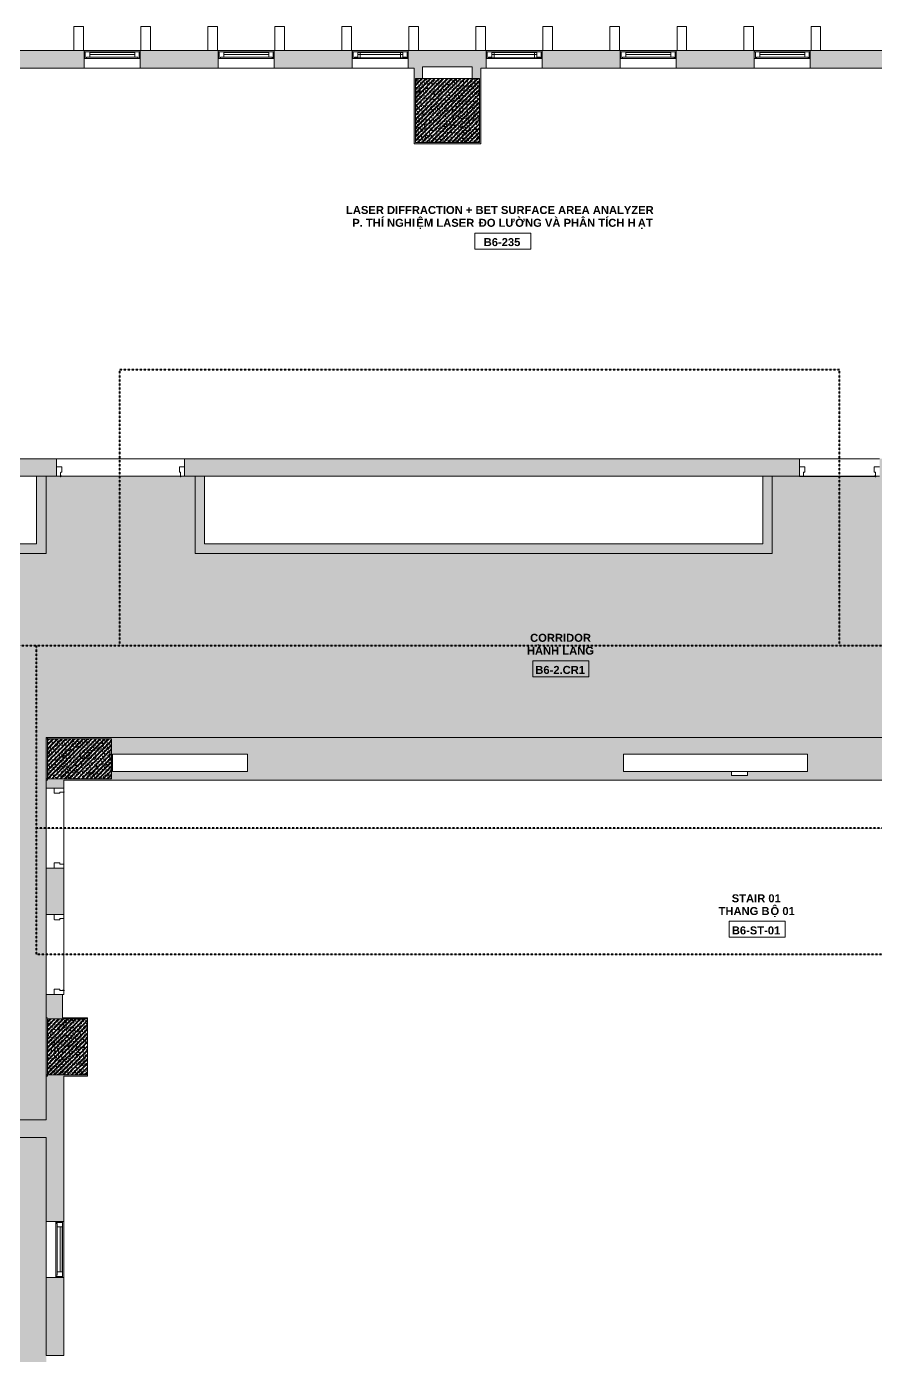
# Model space of a CAD drawing. Header units: millimetres. Extents: x -31340 to 17660, y 19597 to 75297.
# Drawn here: x -22151 to -11541, y 58692 to 75297 of the extents above; entities that cross this region are included whole.
import ezdxf

# ---------------------------------------------------------------- set-up
doc = ezdxf.new("R2010")
doc.units = ezdxf.units.MM
doc.linetypes.add('Dash', pattern=[6.35, 3.175, -3.175])
doc.linetypes.add('dash 1-1', pattern=[2, 1, -1])
for name, color, linetype, lineweight in [('A-AREA-IDEN', 2, 'Continuous', 9), ('A-DETL', 90, 'Continuous', 5), ('A-DETL-MBND', 5, 'Continuous', 5), ('A-DOOR', 31, 'Continuous', 5), ('A-FLOR', 192, 'Continuous', 5), ('A-FLOR-PATT', 8, 'Continuous', 5), ('A-GLAZ', 151, 'Continuous', 5), ('A-GLAZ-CWMG', 51, 'Continuous', 5), ('A-GLAZ-HDLN', 1, 'Dash', 5), ('A-WALL', 113, 'Continuous', 5), ('A-WALL-PATT', 111, 'Continuous', 5), ('S-COLS', 52, 'Continuous', 5)]:
    doc.layers.add(name, color=color, linetype=linetype, lineweight=lineweight)
doc.styles.add('Arial_B', font='arialbd.ttf', dxfattribs={"height": 100})
doc.styles.add('Arial_B_1', font='arialbd.ttf', dxfattribs={"height": 100})
pattern_1 = [(50, (0, 0), (63.763904, -5.57885), [6.668, -73.343]), (355, (0, 0), (-12.334876, 66.869514), [5.334, -58.674]), (100.451, (5.314, -0.465), (51.43036, 61.29098), [5.667, -62.332]), (46.184, (0, 17.78), (94.87722, -14.714836), [10.001, -110.014]), (96.636, (7.91, 16.55), (83.09115, 86.5993), [8.5, -93.497]), (351.184, (0, 17.78), (83.09204, 86.59928), [8.001, -88.011]), (21, (8.89, 13.335), (53.064487, -35.792726), [6.667, -73.342]), (326, (8.89, 13.335), (21.63066, 64.46546), [5.334, -58.674]), (71.451, (13.31, 10.35), (74.69646, 28.672367), [5.667, -62.332]), (37.5, (0, 0), (1.080413, 29.594271), [1.676, -56.286, 1.676, -57.887, -58.896]), (37.5, (0, 0), (1.080413, 29.594271), [-117.526, 1.676, -57.22]), (7.5, (0, 0), (23.386368, 35.063507), [1.676, -32.283, 1.676, -54.953, -22.447]), (7.5, (0, 0), (23.386368, 35.063507), [-90.589, 1.676, -20.771]), (327.5, (-19.825, 0), (47.456567, -2.005468), [1.676, -20.549, 1.676, -67.666, -92.011]), (327.5, (-19.825, 0), (47.456567, -2.005468), [-91.567, 1.676, -90.335]), (317.5, (-28.715, 0), (51.844948, 8.89904), [1.676, -27.216, 1.676, -44.374, -65.342]), (317.5, (-28.715, 0), (51.844948, 8.89904), [-74.943, 1.676, -63.665]), (45, (0, 0), (-26.715908, 26.715908), []), (45, (0, 10.89), (-26.715908, 26.715908), [])]

# ---------------------------------------------------------------- blocks, each defined once
blk = doc.blocks.new('VGU_CLUSTER_W1A - W2A - W3A - W4 - W5C - W6 - VGU_CLUSTER_W1A-8561551-2nd Traffic Floor Plan - Pedestrian')
at = {"layer": 'A-GLAZ', "lineweight": 9}
for p, q in [((-337, 95), (-350, 95)), ((-350, 12), (-337, 12)), ((-337, 95), (-337, 12)), ((-281, 95), (-337, 95)), ((-337, 12), (-337, 95)), ((-337, 12), (-322, 12)), ((-322, 12), (-322, 28)), ((-322, 28), (-281, 28)), ((-281, 28), (-281, 95)), ((281, 88), (-281, 88)), ((-281, 88), (-281, 63)), ((-281, 63), (281, 63)), ((337, 95), (281, 95)), ((281, 95), (281, 28)), ((281, 63), (281, 88)), ((281, 28), (322, 28)), ((322, 28), (322, 12)), ((322, 12), (337, 12)), ((337, 12), (337, 95)), ((350, 95), (337, 95)), ((337, 95), (337, 12)), ((337, 12), (350, 12))]:
    blk.add_line(p, q, dxfattribs=at)
at = {"layer": 'A-GLAZ'}
for p, q in [((-322, 12), (322, 12)), ((281, 95), (-281, 95)), ((-281, 28), (281, 28))]:
    blk.add_line(p, q, dxfattribs=at)
at = {"layer": 'A-GLAZ-HDLN'}
for p in [(-13, 12), (13, 12)]:
    blk.add_line(p, (0, 12), dxfattribs=at)
blk = doc.blocks.new('DP3-DF202 - DP3-DF202-10177519-2nd Traffic Floor Plan - Pedestrian')
at = {"layer": 'A-DOOR'}
for p, q in [((-797, 10), (-738, 10)), ((-735, 7), (-735, -57)), ((735, -57), (735, 7)), ((738, 10), (797, 10)), ((-753, -110), (-797, -110)), ((-750, -63), (-750, -94)), ((-747, -94), (-750, -94)), ((-750, -94), (-750, -108)), ((-738, -60), (-747, -60)), ((-747, -113), (-747, -94)), ((747, -60), (738, -60)), ((747, -94), (747, -113)), ((750, -94), (747, -94)), ((750, -94), (750, -63)), ((750, -108), (750, -94)), ((797, -110), (753, -110))]:
    blk.add_line(p, q, dxfattribs=at)
for centre, radius, start, end in [((-797, 7), 3, 90, 180), ((-797, 7), 3, 90, 180), ((-738, 7), 3, 0, 90), ((-738, 7), 3, 0, 90), ((738, 7), 3, 90, 180), ((738, 7), 3, 90, 180), ((797, 7), 3, 0, 90), ((797, 7), 3, 0, 90), ((-797, -107), 3, 179.9639, 270), ((-797, -107), 3, 179.9639, 218.5508), ((-797, -107), 3, 231.4131, 270), ((-753, -107), 3, 270, 360), ((-753, -107), 3, 270, 0), ((-750, -113), 3, 110.6789, 360), ((-750, -113), 3, 228.0065, 301.3362), ((-750, -113), 3, 228.0065, 301.3362), ((-750, -113), 3, 228.0065, 301.3362), ((-750, -113), 3, 228.0065, 301.3362), ((-750, -113), 3, 228.0065, 301.3362), ((-750, -113), 3, 228.0065, 301.3362), ((-750, -113), 3, 228.0065, 301.3362), ((-752, -108), 2.19, 300.9247, 356.9338), ((-747, -63), 3, 90, 180), ((-738, -57), 3, 270, 0), ((-738, -57), 3, 270, 0), ((738, -57), 3, 180, 270), ((738, -57), 3, 180, 270), ((747, -63), 3, 0, 90), ((750, -113), 3, 180, 69.3211), ((750, -113), 3, 238.6638, 311.9935), ((750, -113), 3, 238.6638, 311.9935), ((750, -113), 3, 238.6638, 311.9935), ((750, -113), 3, 238.6638, 311.9935), ((750, -113), 3, 238.6638, 311.9935), ((750, -113), 3, 238.6638, 311.9935), ((750, -113), 3, 238.6638, 311.9935), ((753, -107), 3, 180, 270), ((753, -107), 3, 180, 270), ((752, -108), 2.19, 183.0662, 239.0753), ((797, -107), 3, 270, 0.0361), ((797, -107), 3, 270, 308.5869), ((797, -107), 3, 321.4492, 0.0361)]:
    blk.add_arc(centre, radius, start, end, dxfattribs=at)
blk = doc.blocks.new('DP3-DF102 - DP3-DF102-9189611-2nd Traffic Floor Plan - Pedestrian')
at = {"layer": 'A-DOOR'}
for p, q in [((-497, 10), (-438, 10)), ((-435, 7), (-435, -57)), ((435, -57), (435, 7)), ((438, 10), (497, 10)), ((-453, -110), (-497, -110)), ((-450, -63), (-450, -107)), ((-438, -60), (-447, -60)), ((447, -60), (438, -60)), ((447, -94), (447, -113)), ((450, -94), (447, -94)), ((450, -94), (450, -63)), ((450, -108), (450, -94)), ((497, -110), (453, -110))]:
    blk.add_line(p, q, dxfattribs=at)
for centre, radius, start, end in [((-497, 7), 3, 90, 180), ((-497, 7), 3, 90, 180), ((-438, 7), 3, 0, 90), ((-438, 7), 3, 0, 90), ((438, 7), 3, 90, 180), ((438, 7), 3, 90, 180), ((497, 7), 3, 0, 90), ((497, 7), 3, 0, 90), ((-497, -107), 3, 179.9639, 270), ((-497, -107), 3, 179.9639, 218.5508), ((-497, -107), 3, 231.4131, 270), ((-453, -107), 3, 270, 360), ((-453, -107), 3, 270, 0), ((-447, -63), 3, 90, 180), ((-438, -57), 3, 270, 0), ((-438, -57), 3, 270, 0), ((438, -57), 3, 180, 270), ((438, -57), 3, 180, 270), ((447, -63), 3, 0, 90), ((450, -113), 3, 180, 69.3211), ((450, -113), 3, 238.6638, 311.9935), ((450, -113), 3, 238.6638, 311.9935), ((450, -113), 3, 238.6638, 311.9935), ((450, -113), 3, 238.6638, 311.9935), ((450, -113), 3, 238.6638, 311.9935), ((450, -113), 3, 238.6638, 311.9935), ((450, -113), 3, 238.6638, 311.9935), ((453, -107), 3, 180, 270), ((453, -107), 3, 180, 270), ((452, -108), 2.19, 183.0662, 239.0753), ((497, -107), 3, 270, 0.0361), ((497, -107), 3, 270, 308.5869), ((497, -107), 3, 321.4492, 0.0361)]:
    blk.add_arc(centre, radius, start, end, dxfattribs=at)
blk = doc.blocks.new('DP3-DF102 - DP3-DF102-V13-2nd Traffic Floor Plan - Pedestrian')
at = {"layer": 'A-DOOR'}
for p, q in [((-453, 110), (-497, 110)), ((-450, 63), (-450, 107)), ((-438, 60), (-447, 60)), ((-435, -7), (-435, 57)), ((435, 57), (435, -7)), ((447, 60), (438, 60)), ((447, 113), (447, 94)), ((447, 94), (450, 94)), ((450, 94), (450, 108)), ((450, 94), (450, 63)), ((497, 110), (453, 110)), ((500, 95), (500, 107)), ((-497, -10), (-438, -10)), ((438, -10), (497, -10))]:
    blk.add_line(p, q, dxfattribs=at)
for centre, radius, start, end in [((-497, 107), 3, 90, 180.0361), ((-497, 107), 3, 141.4492, 180.0361), ((-497, 107), 3, 90, 128.5869), ((-453, 107), 3, 0, 90), ((-453, 107), 3, 360, 90), ((-447, 63), 3, 180, 270), ((-438, 57), 3, 360, 90), ((-438, 57), 3, 360, 90), ((438, 57), 3, 90, 180), ((438, 57), 3, 90, 180), ((450, 113), 3, 290.6789, 180), ((447, 63), 3, 270, 360), ((450, 113), 3, 48.0065, 121.3362), ((450, 113), 3, 48.0065, 121.3362), ((450, 113), 3, 48.0065, 121.3362), ((450, 113), 3, 48.0065, 121.3362), ((450, 113), 3, 48.0065, 121.3362), ((450, 113), 3, 48.0065, 121.3362), ((450, 113), 3, 48.0065, 121.3362), ((452, 108), 2.19, 120.9247, 176.9338), ((453, 107), 3, 90, 180), ((453, 107), 3, 90, 180), ((497, 107), 3, 359.9639, 90), ((497, 107), 3, 51.4131, 90), ((497, 107), 3, 359.9639, 38.5508), ((-497, -7), 3, 180, 270), ((-497, -7), 3, 180, 270), ((-438, -7), 3, 270, 360), ((-438, -7), 3, 270, 360), ((438, -7), 3, 180, 270), ((438, -7), 3, 180, 270), ((497, -7), 3, 270, 360), ((497, -7), 3, 270, 0)]:
    blk.add_arc(centre, radius, start, end, dxfattribs=at)
blk = doc.blocks.new('DP3-DF103 - DP3-DF103-10185654-2nd Traffic Floor Plan - Pedestrian')
at = {"layer": 'A-DOOR'}
for p, q in [((-497, 10), (-438, 10)), ((-435, 7), (-435, -57)), ((435, -57), (435, 7)), ((438, 10), (497, 10)), ((-453, -110), (-497, -110)), ((-450, -63), (-450, -107)), ((-438, -60), (-447, -60)), ((447, -60), (438, -60)), ((447, -94), (447, -113)), ((450, -94), (447, -94)), ((450, -94), (450, -63)), ((450, -108), (450, -94)), ((497, -110), (453, -110))]:
    blk.add_line(p, q, dxfattribs=at)
for centre, radius, start, end in [((-497, 7), 3, 90, 180), ((-497, 7), 3, 90, 180), ((-438, 7), 3, 0, 90), ((-438, 7), 3, 0, 90), ((438, 7), 3, 90, 180), ((438, 7), 3, 90, 180), ((497, 7), 3, 0, 90), ((497, 7), 3, 0, 90), ((-497, -107), 3, 179.9639, 270), ((-497, -107), 3, 179.9639, 218.5508), ((-497, -107), 3, 231.4131, 270), ((-453, -107), 3, 270, 360), ((-453, -107), 3, 270, 0), ((-447, -63), 3, 90, 180), ((-438, -57), 3, 270, 0), ((-438, -57), 3, 270, 0), ((438, -57), 3, 180, 270), ((438, -57), 3, 180, 270), ((447, -63), 3, 0, 90), ((450, -113), 3, 180, 69.3211), ((450, -113), 3, 238.6638, 311.9935), ((450, -113), 3, 238.6638, 311.9935), ((450, -113), 3, 238.6638, 311.9935), ((450, -113), 3, 238.6638, 311.9935), ((450, -113), 3, 238.6638, 311.9935), ((450, -113), 3, 238.6638, 311.9935), ((450, -113), 3, 238.6638, 311.9935), ((453, -107), 3, 180, 270), ((453, -107), 3, 180, 270), ((452, -108), 2.19, 183.0662, 239.0753), ((497, -107), 3, 270, 0.0361), ((497, -107), 3, 270, 308.5869), ((497, -107), 3, 321.4492, 0.0361)]:
    blk.add_arc(centre, radius, start, end, dxfattribs=at)
blk = doc.blocks.new('VGU_CLUSTER_W1B - W2B - W3B - VGU_CLUSTER_W1B-12354645-2nd Traffic Floor Plan - Pedestrian')
at = {"layer": 'A-GLAZ', "lineweight": 9}
for p, q in [((-337, 95), (-350, 95)), ((-350, 12), (-337, 12)), ((-337, 95), (-337, 12)), ((-281, 95), (-337, 95)), ((-337, 12), (-337, 95)), ((-337, 12), (-322, 12)), ((-322, 12), (-322, 28)), ((-322, 28), (-281, 28)), ((-281, 28), (-311, 28)), ((-311, 28), (-311, 21)), ((-311, 21), (-251, 21)), ((-281, 28), (-281, 95)), ((-281, 88), (-281, 28)), ((-251, 88), (-281, 88)), ((281, 88), (-281, 88)), ((-281, 88), (-281, 63)), ((-281, 63), (281, 63)), ((-251, 21), (-251, 88)), ((281, 88), (251, 88)), ((251, 88), (251, 21)), ((251, 21), (311, 21)), ((337, 95), (281, 95)), ((281, 95), (281, 28)), ((281, 28), (281, 88)), ((281, 63), (281, 88)), ((311, 28), (281, 28)), ((281, 28), (322, 28)), ((311, 21), (311, 28)), ((322, 28), (322, 12)), ((322, 12), (337, 12)), ((337, 12), (337, 95)), ((350, 95), (337, 95)), ((337, 95), (337, 12)), ((337, 12), (350, 12))]:
    blk.add_line(p, q, dxfattribs=at)
at = {"layer": 'A-GLAZ'}
for p, q in [((-322, 12), (322, 12)), ((281, 95), (-281, 95)), ((-251, 21), (251, 21))]:
    blk.add_line(p, q, dxfattribs=at)
at = {"layer": 'A-GLAZ-HDLN'}
for p, q in [((-13, 95), (0, 95)), ((-13, 12), (0, 12)), ((13, 95), (0, 95)), ((13, 12), (0, 12))]:
    blk.add_line(p, q, dxfattribs=at)
blk = doc.blocks.new('M_Concrete-Rectangular-Column - C4 - 500 x 800mm-V50-2nd Traffic Floor Plan - Pedestrian')
at = {"layer": 'S-COLS'}
h = blk.add_hatch(dxfattribs=at)
h.set_pattern_fill('FP_20', color=256, style=0, pattern_type=2)
h.set_pattern_definition([(320, (-66147, -21489.937), (-5.57885, -63.763904), [6.667, -73.342]), (265, (-66147, -21489.94), (66.869514, 12.334876), [5.334, -58.674]), (10.451, (-66147.465, -21495.25), (61.29098, -51.43036), [5.667, -62.332]), (316.184, (-66129.22, -21489.94), (-14.71484, -94.87722), [10.001, -110.014]), (6.636, (-66130.45, -21497.84), (86.5993, -83.09115), [8.5, -93.497]), (261.184, (-66129.22, -21489.94), (86.59928, -83.09204), [8.001, -88.011]), (291, (-66133.665, -21498.827), (-35.792726, -53.064487), [6.668, -73.343]), (236, (-66133.665, -21498.83), (64.46546, -21.63066), [5.334, -58.674]), (341.451, (-66136.65, -21503.25), (28.672367, -74.69646), [5.667, -62.332]), (307.5, (-66147, -21489.937), (29.594271, -1.080413), [1.676, -56.286, 1.676, -57.887, -58.896]), (307.5, (-66147, -21489.937), (29.594271, -1.080413), [-117.526, 1.676, -57.22]), (277.5, (-66147, -21489.937), (35.063507, -23.386368), [1.676, -32.283, 1.676, -54.953, -22.447]), (277.5, (-66147, -21489.937), (35.063507, -23.386368), [-90.589, 1.676, -20.771]), (237.5, (-66147, -21470.113), (-2.005468, -47.456567), [1.676, -20.549, 1.676, -67.666, -92.011]), (237.5, (-66147, -21470.113), (-2.005468, -47.456567), [-91.567, 1.676, -90.335]), (227.5, (-66147, -21461.223), (8.89904, -51.844948), [1.676, -27.216, 1.676, -44.374, -65.342]), (227.5, (-66147, -21461.223), (8.89904, -51.844948), [-74.943, 1.676, -63.665]), (315, (-66147, -21489.937), (26.715908, 26.715908), []), (315, (-66136.11, -21489.937), (26.715908, 26.715908), [])])
h.paths.add_polyline_path([(-250, 359), (-250, -400), (250, -400), (250, 400), (-250, 400)])
at = {"layer": 'S-COLS', "lineweight": 15}
for p, q in [((250, 400), (-250, 400)), ((-250, 400), (-250, -400)), ((250, -400), (250, 400)), ((-250, -400), (250, -400))]:
    blk.add_line(p, q, dxfattribs=at)
blk = doc.blocks.new('Room Tag - Room Tag-8377849-2nd Traffic Floor Plan - Pedestrian')
at = {"layer": 'A-AREA-IDEN'}
for p, q in [((-7, -0.80625), (-7, -4.80625)), ((-7, -0.80625), (7, -0.80625)), ((7, -0.80625), (7, -4.80625)), ((-7, -4.80625), (7, -4.80625))]:
    blk.add_line(p, q, dxfattribs=at)

msp = doc.modelspace()

# ---------------------------------------------------------------- hatches: boundary and pattern name
at = {"layer": 'A-FLOR-PATT'}
h = msp.add_hatch(color=11, dxfattribs=at)
h.paths.add_polyline_path([(-5115, 20117), (-3805, 20117), (-3805, 21062), (-3375, 21062), (-3375, 22637), (-3272, 22637), (-3274, 22638), (-3275, 22640), (-3275, 22699), (-3274, 22701), (-3272, 22702), (-3208, 22702), (-3206, 22701), (-3205, 22699), (-3205, 22690), (-3204, 22688), (-3202, 22687), (-3158, 22687), (-3156, 22686), (-3155, 22684), (-3155, 22640), (-3156, 22638), (-3158, 22637), (-3155, 22637), (-3155, 23584), (-3171, 23584), (-3171, 23587), (-3202, 23587), (-3204, 23586), (-3205, 23584), (-3205, 23575), (-3206, 23573), (-3208, 23572), (-3272, 23572), (-3274, 23573), (-3275, 23575), (-3275, 23634), (-3274, 23636), (-3272, 23637), (-3375, 23637), (-3375, 26947), (-3790, 26947), (-3790, 26932), (-3805, 26932), (-3805, 27762), (-3790, 27762), (-3790, 27747), (-3375, 27747), (-3375, 27847), (-3372, 27847), (-3374, 27848), (-3375, 27850), (-3375, 27894), (-3374, 27896), (-3372, 27897), (-3360, 27897), (-3360, 28497), (-3372, 28497), (-3374, 28498), (-3375, 28500), (-3375, 28544), (-3374, 28546), (-3372, 28547), (-3375, 28547), (-3375, 31072), (2875, 31072), (2875, 24752), (3975, 24752), (3975, 24742), (5975, 24742), (5975, 24752), (6145, 24752), (6145, 31132), (6408, 31132), (6406, 31133), (6405, 31135), (6405, 31194), (6406, 31196), (6408, 31197), (6472, 31197), (6474, 31196), (6475, 31194), (6475, 31185), (6476, 31183), (6479, 31182), (6509, 31182), (6509, 31185), (6525, 31185), (6525, 32979), (6509, 32979), (6509, 32982), (6478, 32982), (6476, 32981), (6475, 32979), (6475, 32970), (6474, 32968), (6472, 32967), (6408, 32967), (6406, 32968), (6405, 32970), (6405, 33029), (6406, 33031), (6408, 33032), (6145, 33032), (6145, 34042), (-2975, 34042), (-2975, 33532), (-3805, 33532), (-3805, 54562), (-2975, 54562), (-2975, 54052), (-1290, 54052), (-1290, 54789), (-1292, 54787), (-1294, 54787), (-1295, 54788), (-1295, 54792), (-1293, 54793), (-1290, 54793), (-1290, 60432), (-1625, 60432), (-1625, 60532), (-1690, 60532), (-1690, 60602), (-1675, 60602), (-1675, 60636), (-1678, 60636), (-1677, 60657), (-1676, 60658), (-1672, 60657), (-1672, 60655), (-1673, 60653), (-1673, 60652), (-1290, 60652), (-1291, 66510), (-1292, 66509), (-1295, 66509), (-1295, 66510), (-1295, 66514), (-1293, 66515), (-1274, 66515), (-1274, 66512), (-1105, 66512), (-1105, 65972), (4458, 65973), (4457, 65974), (4458, 65977), (4458, 65977), (4462, 65977), (4463, 65975), (4463, 65972), (5957, 65972), (5958, 65977), (5959, 65978), (5963, 65977), (5963, 65974), (5962, 65973), (5962, 65972), (8558, 65973), (8557, 65974), (8558, 65977), (8558, 65977), (8562, 65977), (8563, 65975), (8563, 65972), (10057, 65972), (10058, 65977), (10059, 65978), (10063, 65977), (10063, 65974), (10062, 65973), (10062, 65972), (13510, 65972), (13510, 68712), (11640, 68712), (11640, 68812), (11575, 68812), (11575, 68882), (11590, 68882), (11590, 68917), (10693, 68917), (10693, 68916), (10690, 68916), (10690, 68882), (10705, 68882), (10705, 68812), (10640, 68812), (10640, 68712), (10320, 68712), (10320, 68815), (10319, 68813), (10317, 68812), (10258, 68812), (10256, 68813), (10255, 68815), (10255, 68879), (10256, 68881), (10258, 68882), (10267, 68882), (10269, 68883), (10270, 68885), (10270, 68916), (10267, 68916), (10267, 68927), (9370, 68927), (9370, 68885), (9371, 68883), (9373, 68882), (9382, 68882), (9384, 68881), (9385, 68879), (9385, 68815), (9384, 68813), (9382, 68812), (9323, 68812), (9321, 68813), (9320, 68815), (9320, 68712), (5545, 68712), (5545, 68815), (5544, 68813), (5542, 68812), (5483, 68812), (5481, 68813), (5480, 68815), (5480, 68879), (5481, 68881), (5483, 68882), (5492, 68882), (5494, 68883), (5495, 68885), (5495, 68927), (4698, 68927), (4698, 68916), (4695, 68916), (4695, 68885), (4696, 68883), (4698, 68882), (4707, 68882), (4709, 68881), (4710, 68879), (4710, 68815), (4709, 68813), (4707, 68812), (4648, 68812), (4646, 68813), (4645, 68815), (4645, 68712), (-1105, 68712), (-1105, 68312), (-1274, 68312), (-1274, 68309), (-1295, 68310), (-1296, 68310), (-1295, 68315), (-1292, 68315), (-1291, 68314), (-1290, 68314), (-1290, 68712), (-3375, 68712), (-3375, 71542), (-2875, 71542), (-2875, 71492), (-2860, 71492), (-2860, 71422), (-2925, 71422), (-2925, 71412), (-1925, 71412), (-1925, 71422), (-1990, 71422), (-1990, 71492), (-1975, 71492), (-1975, 71526), (-1978, 71526), (-1977, 71547), (-1976, 71548), (-1972, 71547), (-1972, 71544), (-1973, 71543), (-1973, 71542), (-1435, 71542), (-1435, 73062), (-1980, 73062), (-1980, 73132), (-1965, 73132), (-1965, 73182), (-1915, 73182), (-1915, 73192), (-2915, 73192), (-2915, 73182), (-2866, 73182), (-2868, 73184), (-2868, 73186), (-2867, 73187), (-2863, 73187), (-2862, 73185), (-2862, 73166), (-2865, 73166), (-2865, 73132), (-2850, 73132), (-2850, 73062), (-3375, 73062), (-3375, 73832), (-3805, 73832), (-3805, 74777), (-5175, 74777), (-5175, 73062), (-5470, 73062), (-5470, 73132), (-5455, 73132), (-5455, 73166), (-5458, 73166), (-5457, 73187), (-5456, 73188), (-5452, 73187), (-5452, 73184), (-5453, 73183), (-5453, 73182), (-5405, 73182), (-5405, 73192), (-6405, 73192), (-6405, 73182), (-6355, 73182), (-6355, 73132), (-6340, 73132), (-6340, 73062), (-6405, 73062), (-6405, 71542), (-5175, 71542), (-5175, 68702), (-5890, 68702), (-5890, 68712), (-7090, 68712), (-7090, 68702), (-8290, 68702), (-8290, 68712), (-9490, 68712), (-9490, 68702), (-10205, 68702), (-10205, 68712), (-11390, 68712), (-11390, 69677), (-11539, 69677), (-11537, 69675), (-11537, 69673), (-11538, 69672), (-11542, 69672), (-11543, 69674), (-11543, 69677), (-12830, 69677), (-12830, 68712), (-20045, 68712), (-20045, 69677), (-20224, 69677), (-20222, 69675), (-20222, 69673), (-20223, 69672), (-20227, 69672), (-20228, 69674), (-20228, 69677), (-21722, 69677), (-21722, 69672), (-21723, 69671), (-21727, 69672), (-21728, 69674), (-21727, 69676), (-21727, 69677), (-21905, 69677), (-21905, 68712), (-23495, 68712), (-23495, 70787), (-24439, 70787), (-24437, 70785), (-24437, 70783), (-24438, 70782), (-24442, 70782), (-24443, 70784), (-24443, 70803), (-24440, 70803), (-24440, 70837), (-24455, 70837), (-24455, 70907), (-24390, 70907), (-24390, 71002), (-25390, 71002), (-25390, 70907), (-25325, 70907), (-25325, 70837), (-25340, 70837), (-25340, 70787), (-26240, 70787), (-26240, 68707), (-26340, 68707), (-26340, 68642), (-26410, 68642), (-26410, 68657), (-26455, 68657), (-26455, 67760), (-26444, 67760), (-26444, 67757), (-26410, 67757), (-26410, 67772), (-26340, 67772), (-26340, 67707), (-26240, 67707), (-26240, 65357), (-26340, 65357), (-26340, 65292), (-26406, 65292), (-26406, 65307), (-26455, 65307), (-26455, 64410), (-26444, 64410), (-26444, 64407), (-26406, 64407), (-26406, 64422), (-26340, 64422), (-26340, 64357), (-26240, 64357), (-26240, 64037), (-26340, 64037), (-26340, 63972), (-26410, 63972), (-26410, 63987), (-26444, 63987), (-26444, 63984), (-26455, 63984), (-26455, 63087), (-26410, 63087), (-26410, 63102), (-26340, 63102), (-26340, 63037), (-26240, 63037), (-26240, 60552), (-26056, 60552), (-26058, 60554), (-26058, 60556), (-26057, 60557), (-26053, 60557), (-26052, 60555), (-26052, 60536), (-26055, 60536), (-26055, 60502), (-26040, 60502), (-26040, 60432), (-26240, 60432), (-26240, 58657), (-26340, 58657), (-26340, 58592), (-26410, 58592), (-26410, 58607), (-26455, 58607), (-26455, 57710), (-26444, 57710), (-26444, 57707), (-26410, 57707), (-26410, 57722), (-26340, 57722), (-26340, 57657), (-26240, 57657), (-26240, 55307), (-26340, 55307), (-26340, 55242), (-26410, 55242), (-26410, 55257), (-26455, 55257), (-26455, 54360), (-26444, 54360), (-26444, 54357), (-26410, 54357), (-26410, 54372), (-26340, 54372), (-26340, 54307), (-26240, 54307), (-26240, 53987), (-26340, 53987), (-26340, 53922), (-26410, 53922), (-26410, 53937), (-26444, 53937), (-26444, 53934), (-26455, 53934), (-26455, 53037), (-26410, 53037), (-26410, 53052), (-26340, 53052), (-26340, 52987), (-26240, 52987), (-26240, 48607), (-26340, 48607), (-26340, 48542), (-26410, 48542), (-26410, 48557), (-26455, 48557), (-26455, 47660), (-26444, 47660), (-26444, 47657), (-26410, 47657), (-26410, 47672), (-26340, 47672), (-26340, 47607), (-26240, 47607), (-26240, 47287), (-26340, 47287), (-26340, 47222), (-26410, 47222), (-26410, 47237), (-26444, 47237), (-26444, 47234), (-26455, 47234), (-26455, 46337), (-26410, 46337), (-26410, 46352), (-26340, 46352), (-26340, 46287), (-26240, 46287), (-26240, 41907), (-26340, 41907), (-26340, 41842), (-26410, 41842), (-26410, 41857), (-26455, 41857), (-26455, 40960), (-26444, 40960), (-26444, 40957), (-26410, 40957), (-26410, 40972), (-26340, 40972), (-26340, 40907), (-26240, 40907), (-26240, 40587), (-26340, 40587), (-26340, 40522), (-26410, 40522), (-26410, 40537), (-26444, 40537), (-26444, 40534), (-26455, 40534), (-26455, 39637), (-26410, 39637), (-26410, 39652), (-26340, 39652), (-26340, 39587), (-26240, 39587), (-26240, 35207), (-26340, 35207), (-26340, 35142), (-26410, 35142), (-26410, 35157), (-26455, 35157), (-26455, 34260), (-26444, 34260), (-26444, 34257), (-26410, 34257), (-26410, 34272), (-26340, 34272), (-26340, 34207), (-26240, 34207), (-26240, 33887), (-26340, 33887), (-26340, 33822), (-26410, 33822), (-26410, 33837), (-26444, 33837), (-26444, 33834), (-26455, 33834), (-26455, 32937), (-26410, 32937), (-26410, 32952), (-26340, 32952), (-26340, 32887), (-26240, 32887), (-26240, 28507), (-26340, 28507), (-26340, 28442), (-26410, 28442), (-26410, 28457), (-26455, 28457), (-26455, 27560), (-26444, 27560), (-26444, 27557), (-26410, 27557), (-26410, 27572), (-26340, 27572), (-26340, 27507), (-26240, 27507), (-26240, 27187), (-26340, 27187), (-26340, 27122), (-26410, 27122), (-26410, 27137), (-26444, 27137), (-26444, 27134), (-26455, 27134), (-26455, 26237), (-26410, 26237), (-26410, 26252), (-26340, 26252), (-26340, 26187), (-26240, 26187), (-26240, 24107), (-25355, 24107), (-25355, 24007), (-25290, 24007), (-25290, 23937), (-25305, 23937), (-25305, 23891), (-24408, 23891), (-24408, 23903), (-24405, 23903), (-24405, 23937), (-24420, 23937), (-24420, 24007), (-24355, 24007), (-24355, 24107), (-24105, 24107), (-24105, 31072), (-23275, 31072), (-23275, 30077), (-23126, 30077), (-23128, 30079), (-23128, 30081), (-23127, 30082), (-23123, 30082), (-23122, 30080), (-23122, 30077), (-21628, 30078), (-21627, 30082), (-21626, 30083), (-21622, 30082), (-21622, 30079), (-21623, 30078), (-21623, 30077), (-21475, 30077), (-21475, 31072), (-12095, 31072), (-12095, 30077), (-11947, 30078), (-11948, 30079), (-11947, 30082), (-11947, 30082), (-11943, 30082), (-11942, 30080), (-11942, 30077), (-10448, 30077), (-10447, 30082), (-10446, 30083), (-10442, 30082), (-10442, 30079), (-10443, 30078), (-10443, 30077), (-10295, 30077), (-10295, 31072), (-6625, 31072), (-6625, 31352), (-6525, 31352), (-6525, 31417), (-6455, 31417), (-6455, 31402), (-6421, 31402), (-6421, 31405), (-6400, 31404), (-6399, 31404), (-6400, 31399), (-6402, 31399), (-6404, 31400), (-6405, 31400), (-6405, 31072), (-5175, 31072), (-5175, 26557), (-6920, 26557), (-6920, 24957), (-5175, 24957), (-5175, 20117)])
h.paths.add_polyline_path([(-3158, 23587), (-3155, 23587), (-3155, 23588), (-3155, 23637), (-3158, 23637), (-3156, 23636), (-3155, 23634), (-3155, 23589), (-3156, 23588), (-3158, 23587)])
h.paths.add_polyline_path([(-3555, 30424), (-3555, 30445), (-3515, 30471), (-3504, 30478), (-3494, 30488), (-3491, 30497), (-3490, 30507), (-3490, 30530), (-3555, 30530), (-3555, 30548), (-3407, 30548), (-3407, 30484), (-3411, 30455), (-3416, 30446), (-3425, 30439), (-3436, 30434), (-3448, 30433), (-3462, 30435), (-3474, 30443), (-3483, 30455), (-3488, 30474), (-3496, 30463), (-3515, 30448), (-3520, 30445)])
h.paths.add_polyline_path([(-3448, 30451), (-3438, 30454), (-3432, 30459), (-3427, 30469), (-3425, 30484), (-3425, 30530), (-3471, 30530), (-3471, 30488), (-3469, 30467), (-3461, 30455), (-3454, 30453)])
h.paths.add_polyline_path([(-3407, 30580), (-3555, 30580), (-3555, 30599), (-3485, 30599), (-3485, 30677), (-3555, 30677), (-3555, 30696), (-3407, 30696), (-3407, 30677), (-3467, 30677), (-3467, 30599), (-3407, 30599)])
h.paths.add_polyline_path([(6522, 31132), (6525, 31132), (6525, 31134), (6525, 31133)])
h.paths.add_polyline_path([(6525, 31179), (6525, 31182), (6524, 31182), (6522, 31182), (6524, 31181), (6525, 31179)])
h.paths.add_polyline_path([(6524, 32982), (6525, 32983), (6525, 32984), (6524, 32983), (6522, 32982)])
h.paths.add_polyline_path([(6525, 33029), (6525, 33032), (6522, 33032), (6524, 33031)])
h.paths.add_polyline_path([(-6455, 33187), (-6525, 33187), (-6525, 33252), (-6625, 33252), (-6625, 33532), (-10605, 33532), (-10605, 35747), (-23275, 35747), (-23275, 33532), (-24105, 33532), (-24105, 34362), (-23495, 34362), (-23495, 35747), (-24105, 35747), (-24105, 35967), (-21905, 35967), (-21905, 61417), (-23275, 61417), (-23275, 60432), (-24270, 60432), (-24270, 60502), (-24255, 60502), (-24255, 60536), (-24258, 60536), (-24257, 60557), (-24256, 60558), (-24252, 60557), (-24252, 60555), (-24253, 60553), (-24253, 60552), (-24105, 60552), (-24105, 61637), (-21905, 61637), (-21905, 66412), (-5175, 66412), (-5175, 60652), (-3805, 60652), (-3805, 61262), (-2975, 61262), (-2975, 60652), (-2575, 60652), (-2575, 60602), (-2560, 60602), (-2560, 60532), (-2625, 60532), (-2625, 60432), (-5175, 60432), (-5175, 33532), (-6405, 33532), (-6405, 33203), (-6403, 33205), (-6401, 33205), (-6400, 33204), (-6400, 33200), (-6402, 33199), (-6421, 33199), (-6421, 33202), (-6455, 33202), (-6455, 33199)])
h.paths.add_polyline_path([(-16490, 33532), (-17305, 33532), (-17305, 34362), (-16475, 34362), (-16475, 33532)])
h.paths.add_polyline_path([(-23290, 40332), (-24105, 40332), (-24105, 41162), (-23275, 41162), (-23275, 40332)])
h.paths.add_polyline_path([(-3985, 46554), (-3985, 46575), (-3945, 46601), (-3934, 46608), (-3924, 46618), (-3921, 46627), (-3920, 46637), (-3920, 46660), (-3985, 46660), (-3985, 46678), (-3837, 46678), (-3837, 46614), (-3841, 46585), (-3846, 46576), (-3855, 46569), (-3866, 46564), (-3878, 46563), (-3892, 46565), (-3904, 46573), (-3913, 46585), (-3918, 46604), (-3926, 46593), (-3945, 46578), (-3950, 46575)])
h.paths.add_polyline_path([(-3878, 46581), (-3869, 46583), (-3862, 46589), (-3857, 46599), (-3855, 46618), (-3855, 46660), (-3902, 46660), (-3901, 46614), (-3899, 46597), (-3891, 46585), (-3884, 46583)])
h.paths.add_polyline_path([(-3837, 46710), (-3985, 46710), (-3985, 46729), (-3915, 46729), (-3915, 46807), (-3985, 46807), (-3985, 46826), (-3837, 46826), (-3837, 46807), (-3897, 46807), (-3897, 46729), (-3837, 46729)])
h.paths.add_polyline_path([(-23290, 47032), (-24105, 47032), (-24105, 47862), (-23275, 47862), (-23275, 47032)])
h.paths.add_polyline_path([(-24105, 53732), (-24105, 54562), (-23275, 54562), (-23275, 53732), (-24090, 53732)])
h.paths.add_polyline_path([(-3790, 65882), (-3805, 65882), (-3805, 66412), (-2975, 66412), (-2975, 65882), (-3349, 65882)])
h.paths.add_polyline_path([(-24083, 65882), (-24105, 65882), (-24105, 66412), (-23275, 66412), (-23275, 65882), (-23495, 65882)])
h.paths.add_polyline_path([(6160, 67532), (6145, 67532), (6145, 68347), (6975, 68347), (6975, 67532), (6960, 67532)])
h.paths.add_polyline_path([(-2833, 68532), (-2851, 68532), (-2851, 68680), (-2787, 68680), (-2758, 68676), (-2748, 68670), (-2742, 68662), (-2737, 68651), (-2736, 68639), (-2738, 68625), (-2746, 68613), (-2758, 68604), (-2777, 68599), (-2766, 68591), (-2751, 68572), (-2727, 68532), (-2748, 68532), (-2771, 68568), (-2781, 68583), (-2791, 68593), (-2800, 68596), (-2810, 68597), (-2833, 68597), (-2833, 68596)])
h.paths.add_polyline_path([(-2883, 68532), (-2902, 68532), (-2902, 68602), (-2980, 68602), (-2980, 68532), (-2999, 68532), (-2999, 68680), (-2980, 68680), (-2980, 68620), (-2902, 68620), (-2902, 68680), (-2883, 68680), (-2883, 68597)])
h.paths.add_polyline_path([(-2833, 68615), (-2787, 68616), (-2770, 68618), (-2758, 68626), (-2754, 68639), (-2756, 68648), (-2762, 68655), (-2772, 68660), (-2791, 68662), (-2833, 68662)])
h.paths.add_polyline_path([(4745, 68932), (6145, 68932), (6145, 71422), (5545, 71422), (5545, 71525), (5544, 71523), (5542, 71522), (5483, 71522), (5481, 71523), (5480, 71525), (5480, 71589), (5481, 71591), (5483, 71592), (5492, 71592), (5494, 71593), (5495, 71595), (5495, 71639), (5496, 71641), (5498, 71642), (5542, 71642), (5544, 71641), (5545, 71639), (5545, 71642), (6145, 71642), (6145, 74777), (4545, 74777), (4545, 71642), (4645, 71642), (4645, 71639), (4646, 71641), (4648, 71642), (4692, 71642), (4694, 71640), (4695, 71640), (4694, 71642), (4692, 71644), (4692, 71646), (4693, 71647), (4697, 71647), (4698, 71645), (4698, 71626), (4695, 71626), (4695, 71595), (4696, 71593), (4698, 71592), (4707, 71592), (4709, 71591), (4710, 71589), (4710, 71525), (4709, 71523), (4707, 71522), (4648, 71522), (4646, 71523), (4645, 71525), (4645, 71422), (4545, 71422), (4545, 68932), (4694, 68932), (4692, 68934), (4692, 68936), (4693, 68937), (4697, 68937), (4698, 68935), (4698, 68932)])
h.paths.add_polyline_path([(6085, 69102), (5585, 69102), (5585, 71102), (6085, 71102), (6085, 70217)])
h.paths.add_polyline_path([(5901, 71817), (5585, 71817), (5585, 73817), (6085, 73817), (6085, 71817)])
at = {"layer": 'A-WALL-PATT'}
h = msp.add_hatch(color=256, dxfattribs=at)
h.paths.add_polyline_path([(-19055, 74777), (-18080, 74777), (-18080, 74997), (-19055, 74997), (-19055, 74908)])
h.paths.add_polyline_path([(-19755, 74777), (-19755, 74997), (-20730, 74997), (-20730, 74777)])
h.paths.add_polyline_path([(-23105, 74777), (-23105, 74997), (-23275, 74997), (-23275, 74777)])
h.paths.add_polyline_path([(-21430, 74777), (-21430, 74997), (-22405, 74997), (-22405, 74777), (-21849, 74777)])
h.paths.add_polyline_path([(-17290, 74777), (-17290, 74997), (-17380, 74997), (-17380, 74777)])
for points in [[(-17200, 74647), (-17200, 74997), (-17290, 74997), (-17290, 74777), (-17305, 74777), (-17305, 74647), (-17224, 74647)], [(-17200, 74792), (-16580, 74792), (-16580, 74997), (-17200, 74997), (-17200, 74908)], [(-16475, 74647), (-16475, 74777), (-16490, 74777), (-16490, 74997), (-16580, 74997), (-16580, 74647), (-16490, 74647)], [(-17290, 73832), (-17290, 74647), (-17305, 74647), (-17305, 73832)], [(-16475, 73832), (-16475, 74647), (-16490, 74647), (-16490, 73832)], [(-17224, 73832), (-16490, 73832), (-16490, 73847), (-17290, 73847), (-17290, 73832)], [(-21905, 69677), (-22025, 69677), (-22025, 68832), (-21905, 68832)], [(-19925, 68712), (-19925, 69677), (-20045, 69677), (-20045, 68712)], [(-12830, 69677), (-12950, 69677), (-12950, 68832), (-12830, 68832)], [(-21905, 68712), (-21905, 68832), (-23375, 68832), (-23375, 68712), (-22025, 68712)], [(-12830, 68712), (-12830, 68832), (-19925, 68832), (-19925, 68712), (-12950, 68712)], [(-21905, 65897), (-21890, 65897), (-21890, 66397), (-21905, 66397)], [(-21890, 66397), (-21090, 66397), (-21090, 66412), (-21890, 66412)], [(-21075, 65882), (-21075, 66412), (-21090, 66412), (-21090, 65882)], [(-19536, 66207), (-19390, 66207), (-19390, 66412), (-21075, 66412), (-21075, 66207), (-20692, 66207)], [(-14690, 65882), (-14690, 66412), (-19390, 66412), (-19390, 65882), (-14911, 65882)], [(-12390, 66207), (-12390, 66412), (-14690, 66412), (-14690, 66207)], [(-7974, 65882), (-7690, 65882), (-7690, 66412), (-12390, 66412), (-12390, 65882), (-10286, 65882)], [(-19536, 65882), (-19390, 65882), (-19390, 65987), (-21075, 65987), (-21075, 65882), (-20692, 65882)], [(-12390, 65882), (-12390, 65987), (-13140, 65987), (-13140, 65937), (-13340, 65937), (-13340, 65987), (-14690, 65987), (-14690, 65882), (-13140, 65882)], [(-21849, 65882), (-21090, 65882), (-21090, 65897), (-21890, 65897), (-21890, 65882)], [(-21890, 62912), (-21700, 62912), (-21700, 63202), (-21905, 63202), (-21905, 62912)], [(-21890, 62182), (-21890, 62912), (-21905, 62912), (-21905, 62182)], [(-21849, 62897), (-21390, 62897), (-21390, 62912), (-21890, 62912), (-21890, 62897)], [(-21849, 62182), (-21390, 62182), (-21390, 62197), (-21905, 62197), (-21905, 62182), (-21890, 62182)], [(-21905, 61417), (-21905, 61637), (-23275, 61637), (-23275, 61417)]]:
    msp.add_hatch(color=256, dxfattribs=at).paths.add_polyline_path(points)
h = msp.add_hatch(color=256, dxfattribs=at)
h.paths.add_polyline_path([(-15705, 74777), (-14730, 74777), (-14730, 74997), (-15705, 74997), (-15705, 74908)])
h.paths.add_polyline_path([(-16490, 74777), (-16405, 74777), (-16405, 74997), (-16490, 74997), (-16490, 74908)])
h.paths.add_polyline_path([(-10680, 74777), (-10605, 74777), (-10605, 74997), (-10680, 74997), (-10680, 74792)])
h.paths.add_polyline_path([(-13055, 74777), (-13055, 74997), (-14030, 74997), (-14030, 74777)])
h.paths.add_polyline_path([(-12355, 74777), (-11380, 74777), (-11380, 74997), (-12355, 74997), (-12355, 74908)])
h = msp.add_hatch(color=256, dxfattribs=at)
h.paths.add_polyline_path([(-11490, 69677), (-10205, 69677), (-10205, 69897), (-11490, 69897)])
h.paths.add_polyline_path([(-12599, 69677), (-12490, 69677), (-12490, 69897), (-20175, 69897), (-20175, 69677), (-14911, 69677)])
h.paths.add_polyline_path([(-23275, 69677), (-21775, 69677), (-21775, 69897), (-23275, 69897)])
h = msp.add_hatch(color=256, dxfattribs=at)
h.paths.add_polyline_path([(-21905, 64202), (-21685, 64202), (-21685, 64782), (-21905, 64782)])
h.paths.add_polyline_path([(-21890, 65782), (-21685, 65782), (-21685, 65882), (-21905, 65882), (-21905, 65782)])
h = msp.add_hatch(color=256, dxfattribs=at)
h.paths.add_polyline_path([(-21685, 35967), (-21685, 36217), (-21905, 36217), (-21905, 35967), (-21849, 35967)])
h.paths.add_polyline_path([(-21905, 36917), (-21685, 36917), (-21685, 37892), (-21905, 37892), (-21905, 37380)])
h.paths.add_polyline_path([(-21905, 38592), (-21685, 38592), (-21685, 39567), (-21905, 39567)])
h.paths.add_polyline_path([(-21685, 40267), (-21685, 41242), (-21905, 41242), (-21905, 40267), (-21849, 40267)])
h.paths.add_polyline_path([(-21849, 41942), (-21685, 41942), (-21685, 42917), (-21905, 42917), (-21905, 41942)])
h.paths.add_polyline_path([(-21685, 43617), (-21685, 44592), (-21905, 44592), (-21905, 43617)])
h.paths.add_polyline_path([(-21905, 45292), (-21685, 45292), (-21685, 46267), (-21905, 46267)])
h.paths.add_polyline_path([(-21905, 46967), (-21685, 46967), (-21685, 47942), (-21905, 47942)])
h.paths.add_polyline_path([(-21905, 48642), (-21685, 48642), (-21685, 49617), (-21905, 49617), (-21905, 49108)])
h.paths.add_polyline_path([(-21905, 50317), (-21685, 50317), (-21685, 51292), (-21905, 51292)])
h.paths.add_polyline_path([(-21685, 51992), (-21685, 52967), (-21905, 52967), (-21905, 51992)])
h.paths.add_polyline_path([(-21905, 53667), (-21685, 53667), (-21685, 54642), (-21905, 54642), (-21905, 53799)])
h.paths.add_polyline_path([(-21685, 55342), (-21685, 56317), (-21905, 56317), (-21905, 55342)])
h.paths.add_polyline_path([(-21905, 57017), (-21685, 57017), (-21685, 57992), (-21905, 57992)])
h.paths.add_polyline_path([(-21849, 58692), (-21685, 58692), (-21685, 59667), (-21905, 59667), (-21905, 58692)])
h.paths.add_polyline_path([(-21849, 60367), (-21685, 60367), (-21685, 62182), (-21905, 62182), (-21905, 60367)])
at = {"layer": 'S-COLS'}
h = msp.add_hatch(dxfattribs=at)
h.set_pattern_fill('FP_1', color=256, style=0, pattern_type=2)
h.set_pattern_definition(pattern_1)
h.paths.add_polyline_path([(-17224, 73847), (-16490, 73847), (-16490, 74647), (-17290, 74647), (-17290, 73847)])
h = msp.add_hatch(dxfattribs=at)
h.set_pattern_fill('FP_1', color=256, style=0, pattern_type=2)
h.set_pattern_definition(pattern_1)
h.paths.add_polyline_path([(-21890, 62197), (-21390, 62197), (-21390, 62897), (-21890, 62897)])

# ---------------------------------------------------------------- linework, layer by layer
at = {"layer": 'A-DETL', "linetype": 'dash 1-1', "lineweight": 40}
for p, q in [((-11990, 71007), (-20990, 71007)), ((-20990, 71007), (-20990, 67562)), ((-11990, 67562), (-11990, 71007)), ((-25140, 67562), (-4490, 67562)), ((-22025, 63702), (-22025, 67562)), ((-4490, 65282), (-22025, 65282)), ((-2125, 63702), (-22025, 63702))]:
    msp.add_line(p, q, dxfattribs=at)
at = {"layer": 'A-DETL-MBND'}
msp.add_line((-13340, 65987), (-13140, 65987), dxfattribs=at)
at = {"layer": 'A-FLOR'}
for p, q in [((-21772, 69677), (-21775, 69677)), ((-21726, 69677), (-21728, 69677)), ((-20228, 69677), (-21722, 69677)), ((-20222, 69677), (-20224, 69677)), ((-20175, 69677), (-20178, 69677)), ((-12490, 69677), (-12490, 69674)), ((-12490, 69674), (-11543, 69674)), ((-21905, 66397), (-21905, 66412)), ((-21905, 66412), (-21890, 66412)), ((-21905, 65882), (-21905, 65897)), ((-21905, 64782), (-21905, 65782)), ((-21905, 63202), (-21905, 64202))]:
    msp.add_line(p, q, dxfattribs=at)
at = {"layer": 'A-GLAZ-CWMG'}
for p, q in [((-21439, 75297), (-21559, 75297)), ((-21559, 75297), (-21559, 74997)), ((-21439, 74997), (-21439, 75297)), ((-20601, 75297), (-20721, 75297)), ((-20721, 75297), (-20721, 74997)), ((-20601, 74997), (-20601, 75297)), ((-19764, 75297), (-19884, 75297)), ((-19884, 75297), (-19884, 74997)), ((-19764, 74997), (-19764, 75297)), ((-18926, 75297), (-19046, 75297)), ((-19046, 75297), (-19046, 74997)), ((-18926, 74997), (-18926, 75297)), ((-18089, 75297), (-18209, 75297)), ((-18209, 75297), (-18209, 74997)), ((-18089, 74997), (-18089, 75297)), ((-17251, 75297), (-17371, 75297)), ((-17371, 75297), (-17371, 74997)), ((-17251, 74997), (-17251, 75297)), ((-16414, 75297), (-16534, 75297)), ((-16534, 75297), (-16534, 74997)), ((-16414, 74997), (-16414, 75297)), ((-15576, 75297), (-15696, 75297)), ((-15696, 75297), (-15696, 74997)), ((-15576, 74997), (-15576, 75297)), ((-14739, 75297), (-14859, 75297)), ((-14859, 75297), (-14859, 74997)), ((-14739, 74997), (-14739, 75297)), ((-13901, 75297), (-14021, 75297)), ((-14021, 75297), (-14021, 74997)), ((-13901, 74997), (-13901, 75297)), ((-13064, 75297), (-13184, 75297)), ((-13184, 75297), (-13184, 74997)), ((-13064, 74997), (-13064, 75297)), ((-12226, 75297), (-12346, 75297)), ((-12346, 75297), (-12346, 74997)), ((-12226, 74997), (-12226, 75297)), ((-21559, 74997), (-21439, 74997)), ((-20721, 74997), (-20601, 74997)), ((-19884, 74997), (-19764, 74997)), ((-19046, 74997), (-18926, 74997)), ((-18209, 74997), (-18089, 74997)), ((-17371, 74997), (-17251, 74997)), ((-16534, 74997), (-16414, 74997)), ((-15696, 74997), (-15576, 74997)), ((-14859, 74997), (-14739, 74997)), ((-14021, 74997), (-13901, 74997)), ((-13184, 74997), (-13064, 74997)), ((-12346, 74997), (-12226, 74997))]:
    msp.add_line(p, q, dxfattribs=at)
at = {"layer": 'A-WALL', "lineweight": 15}
for p, q in [((-21430, 74997), (-22405, 74997)), ((-21430, 74777), (-21430, 74997)), ((-19755, 74997), (-20730, 74997)), ((-20730, 74997), (-20730, 74777)), ((-19755, 74777), (-19755, 74997)), ((-18080, 74997), (-19055, 74997)), ((-19055, 74997), (-19055, 74777)), ((-18080, 74777), (-18080, 74997)), ((-16405, 74997), (-17380, 74997)), ((-17380, 74997), (-17380, 74777)), ((-16405, 74777), (-16405, 74997)), ((-14730, 74997), (-15705, 74997)), ((-15705, 74997), (-15705, 74777)), ((-14730, 74777), (-14730, 74997)), ((-13055, 74997), (-14030, 74997)), ((-14030, 74997), (-14030, 74777)), ((-13055, 74777), (-13055, 74997)), ((-11380, 74997), (-12355, 74997)), ((-12355, 74997), (-12355, 74777)), ((-22405, 74777), (-21430, 74777)), ((-20730, 74777), (-19755, 74777)), ((-19055, 74777), (-18080, 74777)), ((-17380, 74777), (-17305, 74777)), ((-17305, 74777), (-17305, 73832)), ((-17200, 74647), (-17200, 74792)), ((-17200, 74792), (-16580, 74792)), ((-16580, 74792), (-16580, 74647)), ((-16475, 73832), (-16475, 74777)), ((-16475, 74777), (-16405, 74777)), ((-15705, 74777), (-14730, 74777)), ((-14030, 74777), (-13055, 74777)), ((-12355, 74777), (-11380, 74777)), ((-17290, 73847), (-17290, 74647)), ((-17290, 74647), (-17200, 74647)), ((-16580, 74647), (-16490, 74647)), ((-16490, 74647), (-16490, 73847)), ((-17305, 73832), (-16475, 73832)), ((-16490, 73847), (-17290, 73847)), ((-21775, 69897), (-23275, 69897)), ((-21775, 69677), (-21775, 69897)), ((-12490, 69897), (-20175, 69897)), ((-20175, 69897), (-20175, 69677)), ((-12490, 69677), (-12490, 69897)), ((-21775, 69677), (-23495, 69677)), ((-22025, 69677), (-22025, 68832)), ((-21905, 68712), (-21905, 69677)), ((-20175, 69677), (-12490, 69677)), ((-20045, 69677), (-20045, 68712)), ((-19925, 68832), (-19925, 69677)), ((-12950, 69677), (-12950, 68832)), ((-12830, 68712), (-12830, 69677)), ((-22025, 68832), (-23375, 68832)), ((-12950, 68832), (-19925, 68832)), ((-23495, 68712), (-21905, 68712)), ((-20045, 68712), (-12830, 68712)), ((-21905, 66397), (-21905, 65897)), ((-21890, 66397), (-21905, 66397)), ((-21090, 66412), (-21890, 66412)), ((-21890, 66412), (-21890, 66397)), ((-19390, 66412), (-21090, 66412)), ((-7690, 66412), (-19390, 66412)), ((-21075, 66207), (-19390, 66207)), ((-21075, 65987), (-21075, 66207)), ((-19390, 66207), (-19390, 65987)), ((-14690, 65987), (-14690, 66207)), ((-14690, 66207), (-12390, 66207)), ((-12390, 66207), (-12390, 65987)), ((-19390, 65987), (-21075, 65987)), ((-13340, 65987), (-14690, 65987)), ((-13340, 65937), (-13340, 65987)), ((-13140, 65937), (-13340, 65937)), ((-12390, 65987), (-13140, 65987)), ((-13140, 65987), (-13140, 65937)), ((-21905, 65897), (-21890, 65897)), ((-21890, 65882), (-21905, 65882)), ((-21905, 65882), (-21905, 65782)), ((-21905, 65782), (-21685, 65782)), ((-21890, 65897), (-21890, 65882)), ((-21685, 65782), (-21685, 65882)), ((-21685, 65882), (-21075, 65882)), ((-21075, 65882), (-19390, 65882)), ((-19390, 65882), (-14690, 65882)), ((-14690, 65882), (-12390, 65882)), ((-12390, 65882), (-7690, 65882)), ((-21685, 64782), (-21905, 64782)), ((-21905, 64782), (-21905, 64202)), ((-21685, 64202), (-21685, 64782)), ((-21905, 64202), (-21685, 64202)), ((-21700, 63202), (-21905, 63202)), ((-21905, 63202), (-21905, 62912)), ((-21700, 62912), (-21700, 63202)), ((-21905, 62912), (-21905, 62197)), ((-21905, 62912), (-21890, 62912)), ((-21890, 62182), (-21890, 62897)), ((-21890, 62897), (-21390, 62897)), ((-21390, 62912), (-21700, 62912)), ((-21390, 62897), (-21390, 62912)), ((-21390, 62197), (-21905, 62197)), ((-21905, 62182), (-21905, 61637)), ((-21685, 62182), (-21390, 62182)), ((-21685, 60367), (-21685, 62182)), ((-21390, 62182), (-21390, 62197)), ((-21905, 61637), (-24105, 61637)), ((-23275, 61417), (-21905, 61417)), ((-21905, 61417), (-21905, 60367)), ((-21905, 60367), (-21685, 60367)), ((-21905, 59667), (-21905, 58692)), ((-21685, 59667), (-21905, 59667)), ((-21685, 58692), (-21685, 59667)), ((-21905, 58692), (-21685, 58692))]:
    msp.add_line(p, q, dxfattribs=at)
at = {"layer": 'A-WALL'}
for p, q in [((-21430, 74997), (-20730, 74997)), ((-19755, 74997), (-19055, 74997)), ((-18080, 74997), (-17380, 74997)), ((-16405, 74997), (-15705, 74997)), ((-14730, 74997), (-14030, 74997)), ((-13055, 74997), (-12355, 74997)), ((-20730, 74777), (-21430, 74777)), ((-19055, 74777), (-19755, 74777)), ((-17380, 74777), (-18080, 74777)), ((-15705, 74777), (-16405, 74777)), ((-14030, 74777), (-14730, 74777)), ((-12355, 74777), (-13055, 74777)), ((-21775, 69897), (-20175, 69897)), ((-12490, 69897), (-11490, 69897)), ((-21772, 69677), (-21775, 69677)), ((-21726, 69677), (-21728, 69677)), ((-20228, 69677), (-21722, 69677)), ((-20222, 69677), (-20224, 69677)), ((-20175, 69677), (-20178, 69677)), ((-12487, 69677), (-12490, 69677)), ((-11543, 69677), (-12443, 69677)), ((-21905, 64782), (-21905, 65782)), ((-21685, 65782), (-21685, 65779)), ((-21685, 65735), (-21685, 65733)), ((-21685, 65729), (-21685, 64829)), ((-21685, 64785), (-21685, 64782)), ((-21905, 63202), (-21905, 64202)), ((-21685, 64202), (-21685, 64199)), ((-21685, 64155), (-21685, 63255)), ((-21685, 63202), (-21688, 63202)), ((-21685, 63251), (-21685, 63249)), ((-21685, 63205), (-21685, 63202)), ((-21905, 62197), (-21905, 62182)), ((-21905, 62182), (-21890, 62182)), ((-21905, 59667), (-21905, 60367)), ((-21685, 60367), (-21685, 59667))]:
    msp.add_line(p, q, dxfattribs=at)
at = {"layer": 'S-COLS', "lineweight": 15}
for p, q in [((-16490, 74647), (-17290, 74647)), ((-17290, 74647), (-17290, 73847)), ((-16490, 73847), (-16490, 74647)), ((-17290, 73847), (-16490, 73847)), ((-21390, 62897), (-21890, 62897)), ((-21890, 62897), (-21890, 62197)), ((-21390, 62197), (-21390, 62897)), ((-21890, 62197), (-21390, 62197))]:
    msp.add_line(p, q, dxfattribs=at)

# ---------------------------------------------------------------- block references
at = {"layer": 'A-AREA-IDEN', "xscale": 49.99999999999998, "yscale": 49.99999999999998, "zscale": 49.99999999999998}
for p in [(-16198, 72757), (-15471, 67412), (-13021, 64157)]:
    msp.add_blockref('Room Tag - Room Tag-8377849-2nd Traffic Floor Plan - Pedestrian', p, dxfattribs=at)
at = {"layer": 'A-DOOR'}
for name, p in [('DP3-DF202 - DP3-DF202-10177519-2nd Traffic Floor Plan - Pedestrian', (-20975, 69787)), ('DP3-DF103 - DP3-DF103-10185654-2nd Traffic Floor Plan - Pedestrian', (-11990, 69787))]:
    msp.add_blockref(name, p, dxfattribs=at)
for name, p, rotation in [('DP3-DF102 - DP3-DF102-9189611-2nd Traffic Floor Plan - Pedestrian', (-21795, 65282), 89.99999999999991), ('DP3-DF102 - DP3-DF102-V13-2nd Traffic Floor Plan - Pedestrian', (-21795, 63702), 269.9999999999999)]:
    msp.add_blockref(name, p, dxfattribs=dict(at, rotation=rotation))
at = {"layer": 'A-GLAZ'}
for name, p in [('VGU_CLUSTER_W1A - W2A - W3A - W4 - W5C - W6 - VGU_CLUSTER_W1A-8561551-2nd Traffic Floor Plan - Pedestrian', (-21080, 74887)), ('VGU_CLUSTER_W1A - W2A - W3A - W4 - W5C - W6 - VGU_CLUSTER_W1A-8561551-2nd Traffic Floor Plan - Pedestrian', (-19405, 74887)), ('VGU_CLUSTER_W1B - W2B - W3B - VGU_CLUSTER_W1B-12354645-2nd Traffic Floor Plan - Pedestrian', (-17730, 74887)), ('VGU_CLUSTER_W1B - W2B - W3B - VGU_CLUSTER_W1B-12354645-2nd Traffic Floor Plan - Pedestrian', (-16055, 74887)), ('VGU_CLUSTER_W1A - W2A - W3A - W4 - W5C - W6 - VGU_CLUSTER_W1A-8561551-2nd Traffic Floor Plan - Pedestrian', (-14380, 74887)), ('VGU_CLUSTER_W1A - W2A - W3A - W4 - W5C - W6 - VGU_CLUSTER_W1A-8561551-2nd Traffic Floor Plan - Pedestrian', (-12705, 74887))]:
    msp.add_blockref(name, p, dxfattribs=at)
at = {"layer": 'A-GLAZ', "rotation": 270}
msp.add_blockref('VGU_CLUSTER_W1A - W2A - W3A - W4 - W5C - W6 - VGU_CLUSTER_W1A-8561551-2nd Traffic Floor Plan - Pedestrian', (-21795, 60017), dxfattribs=at)
at = {"layer": 'S-COLS', "lineweight": 15, "rotation": 89.99999999999999}
msp.add_blockref('M_Concrete-Rectangular-Column - C4 - 500 x 800mm-V50-2nd Traffic Floor Plan - Pedestrian', (-21490, 66147), dxfattribs=at)

# ---------------------------------------------------------------- texts
at = {"layer": 'A-AREA-IDEN', "char_height": 100, "attachment_point": 1}
for s, insert, width, style in [('LASER DIFFRACTION + BET SURFACE AREA ANALYZER', (-18158, 73055), 4745.99, 'Arial_B'), ('P. THÍ NGHI', (-18080, 72895), 970.04, 'Arial_B'), ('\\fArial|b1|i0|c254|p34|;Ệ', (-17279, 72895), 116.24, 'Arial_B_1'), ('M LASER ', (-17184, 72895), 829.75, 'Arial_B'), ('ĐO LƯ', (-16499, 72895), 553.16, 'Arial_B'), ('\\fArial|b1|i0|c254|p34|;Ờ', (-16043, 72895), 148.31, 'Arial_B_1'), ('NG VÀ PHÂN TÍCH H', (-15920, 72895), 1707.59, 'Arial_B'), ('\\fArial|b1|i0|c254|p34|;Ạ', (-14511, 72895), 124.26, 'Arial_B_1'), ('\\fArial|b1|i0|c0|p34|;T', (-14409, 72895), 108.23, 'Arial_B'), ('B6-235', (-16437, 72654), 565.19, 'Arial_B'), ('CORRIDOR', (-15857, 67709), 933.97, 'Arial_B'), ('HÀNH LANG', (-15897, 67549), 1030.17, 'Arial_B'), ('B6-2.CR1', (-15792, 67308), 765.61, 'Arial_B'), ('STAIR 01', (-13337, 64454), 761.6, 'Arial_B'), ('THANG B', (-13501, 64295), 785.65, 'Arial_B'), ('\\fArial|b1|i0|c254|p34|;Ộ', (-12853, 64295), 132.28, 'Arial_B_1'), (' 01', (-12743, 64295), 240.51, 'Arial_B'), ('B6-ST-01', (-13336, 64053), 749.58, 'Arial_B')]:
    msp.add_mtext(s, dxfattribs=dict(at, insert=insert, width=width, style=style))

doc.saveas('drawing.dxf')
